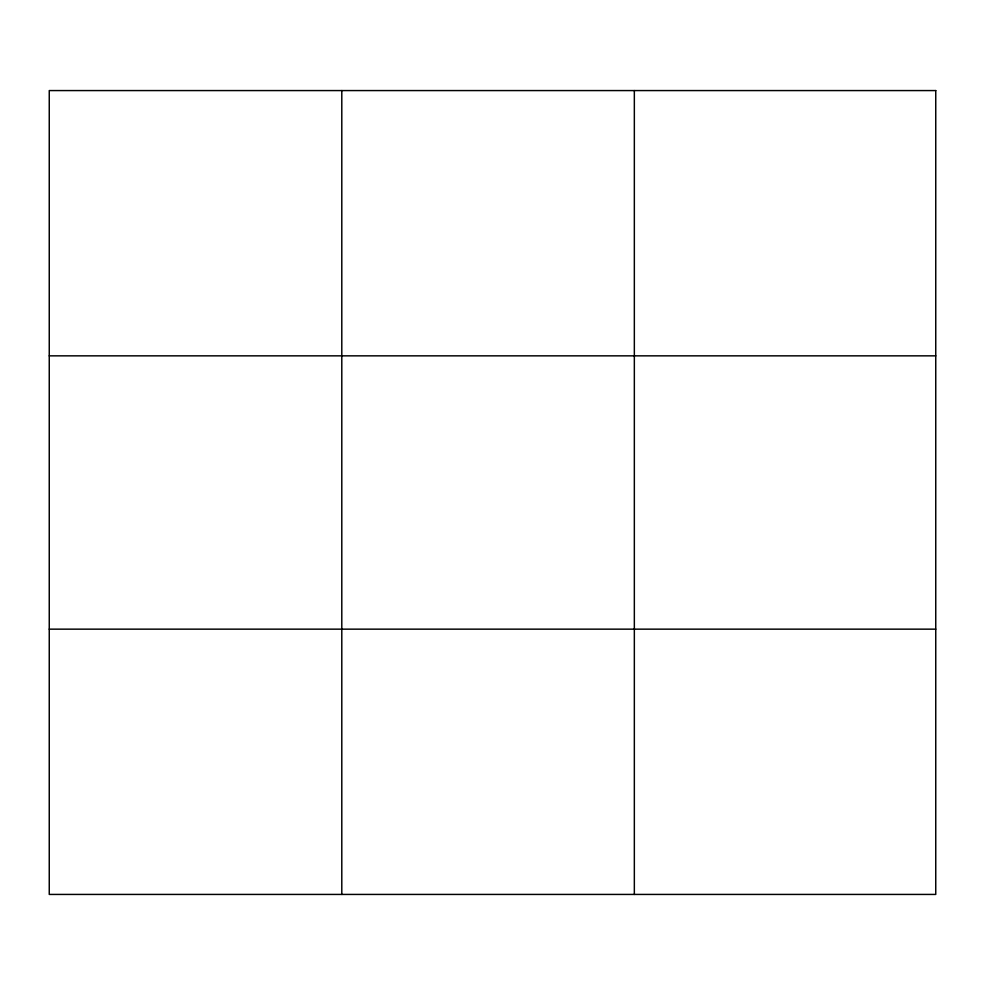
<?xml version="1.0" encoding="UTF-8"?>
<svg xmlns="http://www.w3.org/2000/svg" width="985" height="985" viewBox="0 0 985 985"><rect width="100%" height="100%" fill="white"/><g stroke="black" fill="none" stroke-linecap="round" stroke-linejoin="round"><path stroke-width="1.48" d="M341.795 894.429L341.795 90.571M634.34 894.429L634.34 90.571M49.25 355.844L935.75 355.844M49.25 629.156L935.75 629.156M935.75 90.571L935.75 894.429L49.25 894.429L49.25 90.571L935.75 90.571"/></g></svg>
